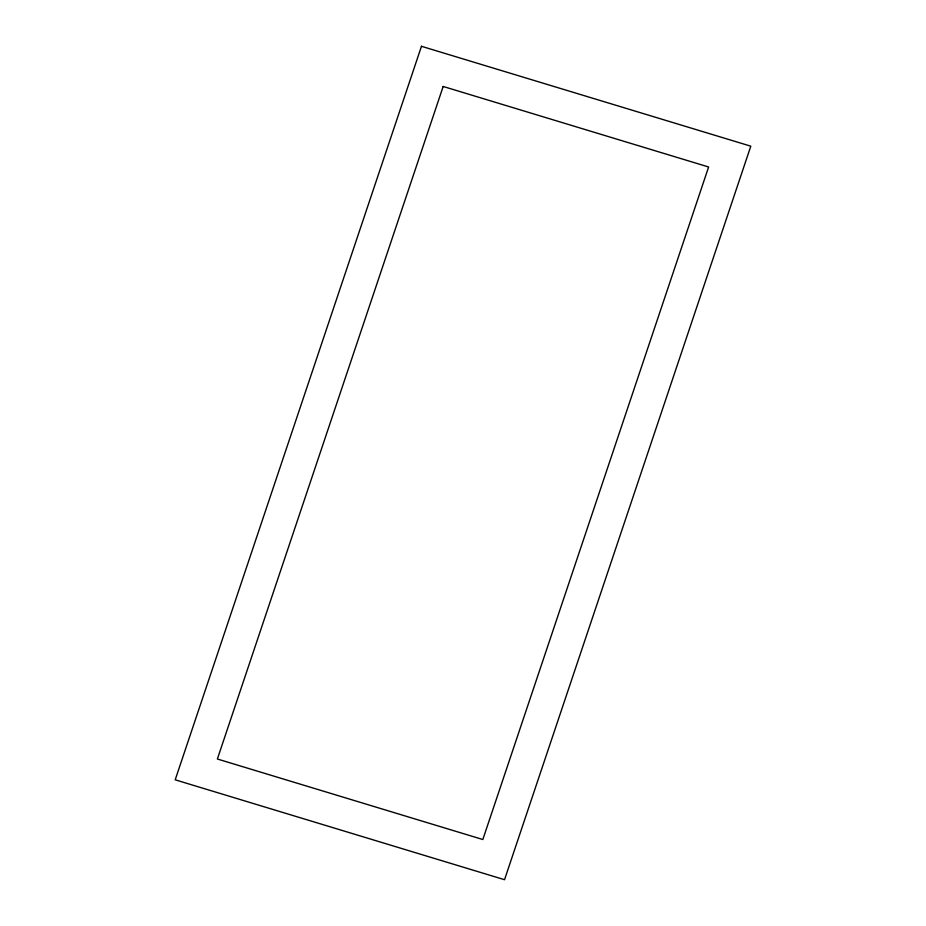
<?xml version="1.0" encoding="UTF-8"?>
<svg xmlns="http://www.w3.org/2000/svg" width="926" height="926" viewBox="0 0 926 926"><rect width="100%" height="100%" fill="white"/><g stroke="black" fill="none" stroke-linecap="round" stroke-linejoin="round"><path stroke-width="1.39" d="M421.469 46.3L175.199 779.819L504.531 879.7L750.801 146.181L421.469 46.3M443.172 86.477L217.379 759.007L482.828 839.523L708.622 166.993L443.172 86.477"/></g></svg>
